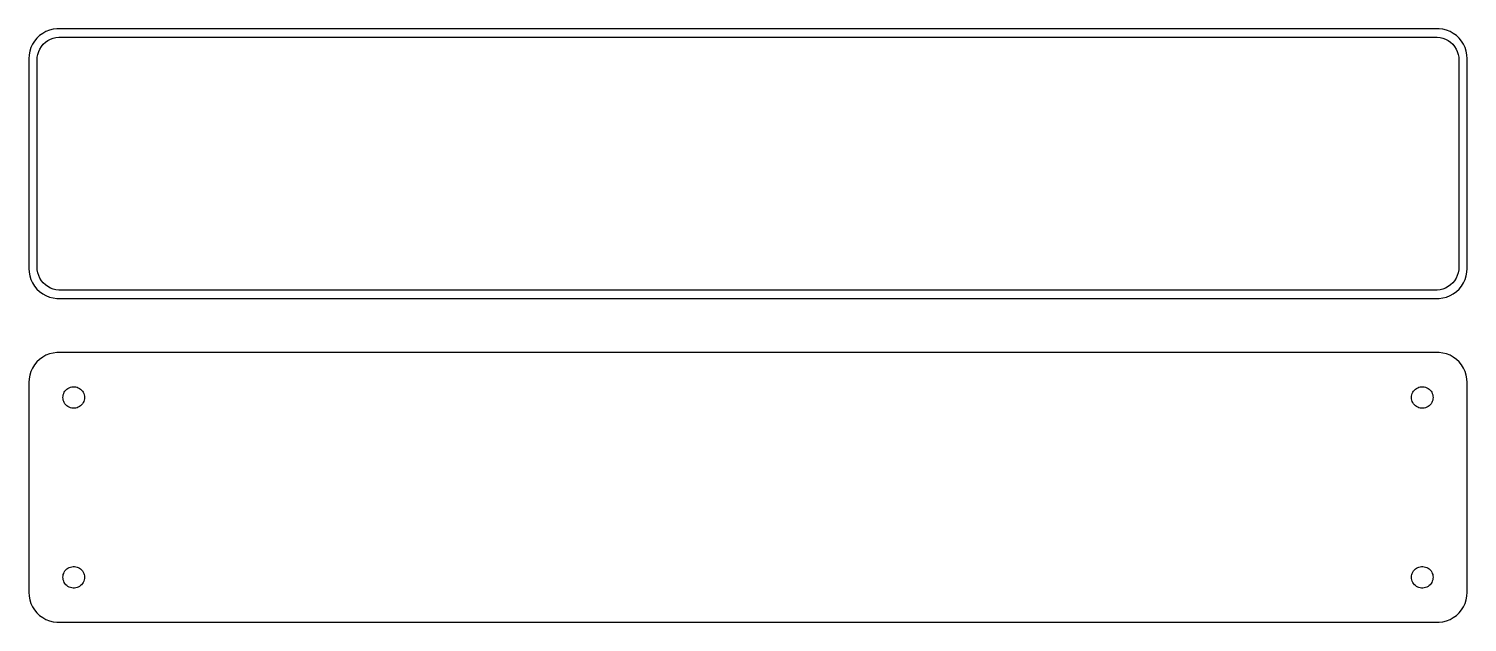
# Model space of a CAD drawing. Header units: metres. Extents: x -120 to 120, y 32 to 130.
import ezdxf

# ---------------------------------------------------------------- set-up
doc = ezdxf.new("R2010")
doc.units = ezdxf.units.M

msp = doc.modelspace()

# ---------------------------------------------------------------- linework, layer by layer
for p, q in [((-117.679, 129.722), (-118.187, 129.353)), ((-117.129, 130.024), (-117.679, 129.722)), ((-116.545, 130.255), (-117.129, 130.024)), ((-115.937, 130.411), (-116.545, 130.255)), ((-115.314, 130.49), (-115.937, 130.411)), ((115.314, 130.49), (-115.314, 130.49)), ((115.937, 130.411), (115.314, 130.49)), ((116.545, 130.255), (115.937, 130.411)), ((117.129, 130.024), (116.545, 130.255)), ((117.679, 129.722), (117.129, 130.024)), ((118.187, 129.353), (117.679, 129.722)), ((-119.649, 127.341), (-119.843, 126.743)), ((-119.382, 127.909), (-119.649, 127.341)), ((-119.045, 128.439), (-119.382, 127.909)), ((-118.645, 128.923), (-119.045, 128.439)), ((-118.187, 129.353), (-118.645, 128.923)), ((-118.141, 127.114), (-117.88, 127.524)), ((-117.88, 127.524), (-117.571, 127.899)), ((-117.571, 127.899), (-117.216, 128.231)), ((-117.216, 128.231), (-116.823, 128.517)), ((-116.823, 128.517), (-116.398, 128.751)), ((-116.398, 128.751), (-115.946, 128.93)), ((-115.946, 128.93), (-115.475, 129.051)), ((-115.475, 129.051), (-114.993, 129.112)), ((-114.993, 129.112), (114.993, 129.112)), ((114.993, 129.112), (115.475, 129.051)), ((115.475, 129.051), (115.946, 128.93)), ((115.946, 128.93), (116.398, 128.751)), ((116.398, 128.751), (116.823, 128.517)), ((116.823, 128.517), (117.216, 128.231)), ((117.216, 128.231), (117.571, 127.899)), ((117.571, 127.899), (117.88, 127.524)), ((117.88, 127.524), (118.141, 127.114)), ((118.645, 128.923), (118.187, 129.353)), ((119.045, 128.439), (118.645, 128.923)), ((119.382, 127.909), (119.045, 128.439)), ((119.649, 127.341), (119.382, 127.909)), ((119.843, 126.743), (119.649, 127.341)), ((-119.961, 126.127), (-120, 125.5)), ((-120, 125.5), (-120, 90.5)), ((-119.843, 126.743), (-119.961, 126.127)), ((-118.619, 125.25), (-118.589, 125.735)), ((-118.619, 90.75), (-118.619, 125.25)), ((-118.589, 125.735), (-118.498, 126.212)), ((-118.498, 126.212), (-118.348, 126.674)), ((-118.348, 126.674), (-118.141, 127.114)), ((118.141, 127.114), (118.348, 126.674)), ((118.348, 126.674), (118.498, 126.212)), ((118.498, 126.212), (118.589, 125.735)), ((118.589, 125.735), (118.619, 125.25)), ((118.619, 125.25), (118.619, 90.75)), ((119.961, 126.127), (119.843, 126.743)), ((120, 125.5), (119.961, 126.127)), ((120, 90.5), (120, 125.5)), ((-120, 90.5), (-119.961, 89.8733)), ((-119.961, 89.8733), (-119.843, 89.2566)), ((-119.843, 89.2566), (-119.649, 88.6594)), ((-118.589, 90.265), (-118.619, 90.75)), ((-118.498, 89.7877), (-118.589, 90.265)), ((-118.348, 89.3256), (-118.498, 89.7877)), ((-118.141, 88.8859), (-118.348, 89.3256)), ((-117.88, 88.4756), (-118.141, 88.8859)), ((118.141, 88.8859), (117.88, 88.4756)), ((118.348, 89.3256), (118.141, 88.8859)), ((118.498, 89.7877), (118.348, 89.3256)), ((118.589, 90.265), (118.498, 89.7877)), ((118.619, 90.75), (118.589, 90.265)), ((119.649, 88.6594), (119.843, 89.2566)), ((119.843, 89.2566), (119.961, 89.8733)), ((119.961, 89.8733), (120, 90.5)), ((-119.649, 88.6594), (-119.382, 88.0912)), ((-119.382, 88.0912), (-119.045, 87.5611)), ((-119.045, 87.5611), (-118.645, 87.0773)), ((-118.645, 87.0773), (-118.187, 86.6474)), ((-118.187, 86.6474), (-117.679, 86.2784)), ((-117.571, 88.1012), (-117.88, 88.4756)), ((-117.216, 87.7685), (-117.571, 88.1012)), ((-116.823, 87.4829), (-117.216, 87.7685)), ((-116.398, 87.2488), (-116.823, 87.4829)), ((-115.946, 87.0699), (-116.398, 87.2488)), ((-115.475, 86.9491), (-115.946, 87.0699)), ((-114.993, 86.8882), (-115.475, 86.9491)), ((114.993, 86.8882), (-114.993, 86.8882)), ((115.475, 86.9491), (114.993, 86.8882)), ((115.946, 87.0699), (115.475, 86.9491)), ((116.398, 87.2488), (115.946, 87.0699)), ((116.823, 87.4829), (116.398, 87.2488)), ((117.216, 87.7685), (116.823, 87.4829)), ((117.571, 88.1012), (117.216, 87.7685)), ((117.88, 88.4756), (117.571, 88.1012)), ((117.679, 86.2784), (118.187, 86.6474)), ((118.187, 86.6474), (118.645, 87.0773)), ((118.645, 87.0773), (119.045, 87.5611)), ((119.045, 87.5611), (119.382, 88.0912)), ((119.382, 88.0912), (119.649, 88.6594)), ((-117.679, 86.2784), (-117.129, 85.9759)), ((-117.129, 85.9759), (-116.545, 85.7447)), ((-116.545, 85.7447), (-115.937, 85.5886)), ((-115.937, 85.5886), (-115.314, 85.5099)), ((-115.314, 85.5099), (115.314, 85.5099)), ((115.314, 85.5099), (115.937, 85.5886)), ((115.937, 85.5886), (116.545, 85.7447)), ((116.545, 85.7447), (117.129, 85.9759)), ((117.129, 85.9759), (117.679, 86.2784)), ((-119.045, 74.4389), (-119.382, 73.9088)), ((-118.645, 74.9227), (-119.045, 74.4389)), ((-118.187, 75.3526), (-118.645, 74.9227)), ((-117.679, 75.7216), (-118.187, 75.3526)), ((-117.129, 76.0241), (-117.679, 75.7216)), ((-116.545, 76.2553), (-117.129, 76.0241)), ((-115.937, 76.4114), (-116.545, 76.2553)), ((-115.314, 76.4901), (-115.937, 76.4114)), ((115.314, 76.4901), (-115.314, 76.4901)), ((115.937, 76.4114), (115.314, 76.4901)), ((116.545, 76.2553), (115.937, 76.4114)), ((117.129, 76.0241), (116.545, 76.2553)), ((117.679, 75.7216), (117.129, 76.0241)), ((118.187, 75.3526), (117.679, 75.7216)), ((118.645, 74.9227), (118.187, 75.3526)), ((119.045, 74.4389), (118.645, 74.9227)), ((119.382, 73.9088), (119.045, 74.4389)), ((-119.961, 72.1267), (-120, 71.5)), ((-119.843, 72.7434), (-119.961, 72.1267)), ((-119.649, 73.3406), (-119.843, 72.7434)), ((-119.382, 73.9088), (-119.649, 73.3406)), ((119.649, 73.3406), (119.382, 73.9088)), ((119.843, 72.7434), (119.649, 73.3406)), ((119.961, 72.1267), (119.843, 72.7434)), ((120, 71.5), (119.961, 72.1267)), ((-120, 71.5), (-120, 36.5)), ((-114.243, 69.4476), (-114.174, 69.6626)), ((-114.174, 69.6626), (-114.077, 69.8671)), ((-114.077, 69.8671), (-113.956, 70.058)), ((-113.956, 70.058), (-113.812, 70.2322)), ((-113.812, 70.2322), (-113.647, 70.3869)), ((-113.647, 70.3869), (-113.464, 70.5198)), ((-113.464, 70.5198), (-113.266, 70.6287)), ((-113.266, 70.6287), (-113.056, 70.7119)), ((-113.056, 70.7119), (-112.837, 70.7681)), ((-112.837, 70.7681), (-112.613, 70.7964)), ((-112.613, 70.7964), (-112.387, 70.7964)), ((-112.387, 70.7964), (-112.163, 70.7681)), ((-112.163, 70.7681), (-111.944, 70.7119)), ((-111.944, 70.7119), (-111.734, 70.6287)), ((-111.734, 70.6287), (-111.536, 70.5198)), ((-111.536, 70.5198), (-111.353, 70.3869)), ((-111.353, 70.3869), (-111.188, 70.2322)), ((-111.188, 70.2322), (-111.044, 70.058)), ((-111.044, 70.058), (-110.923, 69.8671)), ((-110.923, 69.8671), (-110.826, 69.6626)), ((-110.826, 69.6626), (-110.757, 69.4476)), ((110.757, 69.4476), (110.826, 69.6626)), ((110.826, 69.6626), (110.923, 69.8671)), ((110.923, 69.8671), (111.044, 70.058)), ((111.044, 70.058), (111.188, 70.2322)), ((111.188, 70.2322), (111.353, 70.3869)), ((111.353, 70.3869), (111.536, 70.5198)), ((111.536, 70.5198), (111.734, 70.6287)), ((111.734, 70.6287), (111.944, 70.7119)), ((111.944, 70.7119), (112.163, 70.7681)), ((112.163, 70.7681), (112.387, 70.7964)), ((112.387, 70.7964), (112.613, 70.7964)), ((112.613, 70.7964), (112.837, 70.7681)), ((112.837, 70.7681), (113.056, 70.7119)), ((113.056, 70.7119), (113.266, 70.6287)), ((113.266, 70.6287), (113.464, 70.5198)), ((113.464, 70.5198), (113.647, 70.3869)), ((113.647, 70.3869), (113.812, 70.2322)), ((113.812, 70.2322), (113.956, 70.058)), ((113.956, 70.058), (114.077, 69.8671)), ((114.077, 69.8671), (114.174, 69.6626)), ((114.174, 69.6626), (114.243, 69.4476)), ((120, 36.5), (120, 71.5)), ((-114.3, 69), (-114.286, 69.2256)), ((-114.286, 68.7744), (-114.3, 69)), ((-114.286, 69.2256), (-114.243, 69.4476)), ((-114.243, 68.5524), (-114.286, 68.7744)), ((-114.174, 68.3374), (-114.243, 68.5524)), ((-114.077, 68.1328), (-114.174, 68.3374)), ((-113.956, 67.942), (-114.077, 68.1328)), ((-113.812, 67.7678), (-113.956, 67.942)), ((-113.647, 67.6131), (-113.812, 67.7678)), ((-113.464, 67.4802), (-113.647, 67.6131)), ((-113.266, 67.3713), (-113.464, 67.4802)), ((-113.056, 67.2881), (-113.266, 67.3713)), ((-112.837, 67.2319), (-113.056, 67.2881)), ((-112.613, 67.2036), (-112.837, 67.2319)), ((-112.387, 67.2036), (-112.613, 67.2036)), ((-112.163, 67.2319), (-112.387, 67.2036)), ((-111.944, 67.2881), (-112.163, 67.2319)), ((-111.734, 67.3713), (-111.944, 67.2881)), ((-111.536, 67.4802), (-111.734, 67.3713)), ((-111.353, 67.6131), (-111.536, 67.4802)), ((-111.188, 67.7678), (-111.353, 67.6131)), ((-111.044, 67.942), (-111.188, 67.7678)), ((-110.923, 68.1328), (-111.044, 67.942)), ((-110.826, 68.3374), (-110.923, 68.1328)), ((-110.757, 68.5524), (-110.826, 68.3374)), ((-110.757, 69.4476), (-110.714, 69.2256)), ((-110.714, 68.7744), (-110.757, 68.5524)), ((-110.714, 69.2256), (-110.7, 69)), ((-110.7, 69), (-110.714, 68.7744)), ((110.7, 69), (110.714, 69.2256)), ((110.714, 68.7744), (110.7, 69)), ((110.714, 69.2256), (110.757, 69.4476)), ((110.757, 68.5524), (110.714, 68.7744)), ((110.826, 68.3374), (110.757, 68.5524)), ((110.923, 68.1328), (110.826, 68.3374)), ((111.044, 67.942), (110.923, 68.1328)), ((111.188, 67.7678), (111.044, 67.942)), ((111.353, 67.6131), (111.188, 67.7678)), ((111.536, 67.4802), (111.353, 67.6131)), ((111.734, 67.3713), (111.536, 67.4802)), ((111.944, 67.2881), (111.734, 67.3713)), ((112.163, 67.2319), (111.944, 67.2881)), ((112.387, 67.2036), (112.163, 67.2319)), ((112.613, 67.2036), (112.387, 67.2036)), ((112.837, 67.2319), (112.613, 67.2036)), ((113.056, 67.2881), (112.837, 67.2319)), ((113.266, 67.3713), (113.056, 67.2881)), ((113.464, 67.4802), (113.266, 67.3713)), ((113.647, 67.6131), (113.464, 67.4802)), ((113.812, 67.7678), (113.647, 67.6131)), ((113.956, 67.942), (113.812, 67.7678)), ((114.077, 68.1328), (113.956, 67.942)), ((114.174, 68.3374), (114.077, 68.1328)), ((114.243, 68.5524), (114.174, 68.3374)), ((114.243, 69.4476), (114.286, 69.2256)), ((114.286, 68.7744), (114.243, 68.5524)), ((114.286, 69.2256), (114.3, 69)), ((114.3, 69), (114.286, 68.7744)), ((-114.3, 39), (-114.286, 39.2256)), ((-114.286, 38.7744), (-114.3, 39)), ((-114.286, 39.2256), (-114.243, 39.4476)), ((-114.243, 38.5524), (-114.286, 38.7744)), ((-114.243, 39.4476), (-114.174, 39.6626)), ((-114.174, 38.3374), (-114.243, 38.5524)), ((-114.174, 39.6626), (-114.077, 39.8672)), ((-114.077, 39.8672), (-113.956, 40.058)), ((-113.956, 40.058), (-113.812, 40.2322)), ((-113.812, 40.2322), (-113.647, 40.3869)), ((-113.647, 40.3869), (-113.464, 40.5198)), ((-113.464, 40.5198), (-113.266, 40.6287)), ((-113.266, 40.6287), (-113.056, 40.7119)), ((-113.056, 40.7119), (-112.837, 40.7681)), ((-112.837, 40.7681), (-112.613, 40.7964)), ((-112.613, 40.7964), (-112.387, 40.7964)), ((-112.387, 40.7964), (-112.163, 40.7681)), ((-112.163, 40.7681), (-111.944, 40.7119)), ((-111.944, 40.7119), (-111.734, 40.6287)), ((-111.734, 40.6287), (-111.536, 40.5198)), ((-111.536, 40.5198), (-111.353, 40.3869)), ((-111.353, 40.3869), (-111.188, 40.2322)), ((-111.188, 40.2322), (-111.044, 40.058)), ((-111.044, 40.058), (-110.923, 39.8672)), ((-110.923, 39.8672), (-110.826, 39.6626)), ((-110.826, 39.6626), (-110.757, 39.4476)), ((-110.757, 38.5524), (-110.826, 38.3374)), ((-110.757, 39.4476), (-110.714, 39.2256)), ((-110.714, 38.7744), (-110.757, 38.5524)), ((-110.714, 39.2256), (-110.7, 39)), ((-110.7, 39), (-110.714, 38.7744)), ((110.7, 39), (110.714, 39.2256)), ((110.714, 38.7744), (110.7, 39)), ((110.714, 39.2256), (110.757, 39.4476)), ((110.757, 38.5524), (110.714, 38.7744)), ((110.757, 39.4476), (110.826, 39.6626)), ((110.826, 38.3374), (110.757, 38.5524)), ((110.826, 39.6626), (110.923, 39.8672)), ((110.923, 39.8672), (111.044, 40.058)), ((111.044, 40.058), (111.188, 40.2322)), ((111.188, 40.2322), (111.353, 40.3869)), ((111.353, 40.3869), (111.536, 40.5198)), ((111.536, 40.5198), (111.734, 40.6287)), ((111.734, 40.6287), (111.944, 40.7119)), ((111.944, 40.7119), (112.163, 40.7681)), ((112.163, 40.7681), (112.387, 40.7964)), ((112.387, 40.7964), (112.613, 40.7964)), ((112.613, 40.7964), (112.837, 40.7681)), ((112.837, 40.7681), (113.056, 40.7119)), ((113.056, 40.7119), (113.266, 40.6287)), ((113.266, 40.6287), (113.464, 40.5198)), ((113.464, 40.5198), (113.647, 40.3869)), ((113.647, 40.3869), (113.812, 40.2322)), ((113.812, 40.2322), (113.956, 40.058)), ((113.956, 40.058), (114.077, 39.8672)), ((114.077, 39.8672), (114.174, 39.6626)), ((114.174, 39.6626), (114.243, 39.4476)), ((114.243, 38.5524), (114.174, 38.3374)), ((114.243, 39.4476), (114.286, 39.2256)), ((114.286, 38.7744), (114.243, 38.5524)), ((114.286, 39.2256), (114.3, 39)), ((114.3, 39), (114.286, 38.7744)), ((-120, 36.5), (-119.961, 35.8733)), ((-114.077, 38.1329), (-114.174, 38.3374)), ((-113.956, 37.942), (-114.077, 38.1329)), ((-113.812, 37.7678), (-113.956, 37.942)), ((-113.647, 37.6131), (-113.812, 37.7678)), ((-113.464, 37.4802), (-113.647, 37.6131)), ((-113.266, 37.3713), (-113.464, 37.4802)), ((-113.056, 37.2881), (-113.266, 37.3713)), ((-112.837, 37.2319), (-113.056, 37.2881)), ((-112.613, 37.2036), (-112.837, 37.2319)), ((-112.387, 37.2036), (-112.613, 37.2036)), ((-112.163, 37.2319), (-112.387, 37.2036)), ((-111.944, 37.2881), (-112.163, 37.2319)), ((-111.734, 37.3713), (-111.944, 37.2881)), ((-111.536, 37.4802), (-111.734, 37.3713)), ((-111.353, 37.6131), (-111.536, 37.4802)), ((-111.188, 37.7678), (-111.353, 37.6131)), ((-111.044, 37.942), (-111.188, 37.7678)), ((-110.923, 38.1329), (-111.044, 37.942)), ((-110.826, 38.3374), (-110.923, 38.1329)), ((110.923, 38.1329), (110.826, 38.3374)), ((111.044, 37.942), (110.923, 38.1329)), ((111.188, 37.7678), (111.044, 37.942)), ((111.353, 37.6131), (111.188, 37.7678)), ((111.536, 37.4802), (111.353, 37.6131)), ((111.734, 37.3713), (111.536, 37.4802)), ((111.944, 37.2881), (111.734, 37.3713)), ((112.163, 37.2319), (111.944, 37.2881)), ((112.387, 37.2036), (112.163, 37.2319)), ((112.613, 37.2036), (112.387, 37.2036)), ((112.837, 37.2319), (112.613, 37.2036)), ((113.056, 37.2881), (112.837, 37.2319)), ((113.266, 37.3713), (113.056, 37.2881)), ((113.464, 37.4802), (113.266, 37.3713)), ((113.647, 37.6131), (113.464, 37.4802)), ((113.812, 37.7678), (113.647, 37.6131)), ((113.956, 37.942), (113.812, 37.7678)), ((114.077, 38.1329), (113.956, 37.942)), ((114.174, 38.3374), (114.077, 38.1329)), ((119.961, 35.8733), (120, 36.5)), ((-119.961, 35.8733), (-119.843, 35.2566)), ((-119.843, 35.2566), (-119.649, 34.6594)), ((-119.649, 34.6594), (-119.382, 34.0912)), ((-119.382, 34.0912), (-119.045, 33.5611)), ((119.045, 33.5611), (119.382, 34.0912)), ((119.382, 34.0912), (119.649, 34.6594)), ((119.649, 34.6594), (119.843, 35.2566)), ((119.843, 35.2566), (119.961, 35.8733)), ((-119.045, 33.5611), (-118.645, 33.0773)), ((-118.645, 33.0773), (-118.187, 32.6474)), ((-118.187, 32.6474), (-117.679, 32.2784)), ((-117.679, 32.2784), (-117.129, 31.9759)), ((-117.129, 31.9759), (-116.545, 31.7447)), ((-116.545, 31.7447), (-115.937, 31.5886)), ((-115.937, 31.5886), (-115.314, 31.5099)), ((-115.314, 31.5099), (115.314, 31.5099)), ((115.314, 31.5099), (115.937, 31.5886)), ((115.937, 31.5886), (116.545, 31.7447)), ((116.545, 31.7447), (117.129, 31.9759)), ((117.129, 31.9759), (117.679, 32.2784)), ((117.679, 32.2784), (118.187, 32.6474)), ((118.187, 32.6474), (118.645, 33.0773)), ((118.645, 33.0773), (119.045, 33.5611))]:
    msp.add_line(p, q)

doc.saveas('drawing.dxf')
